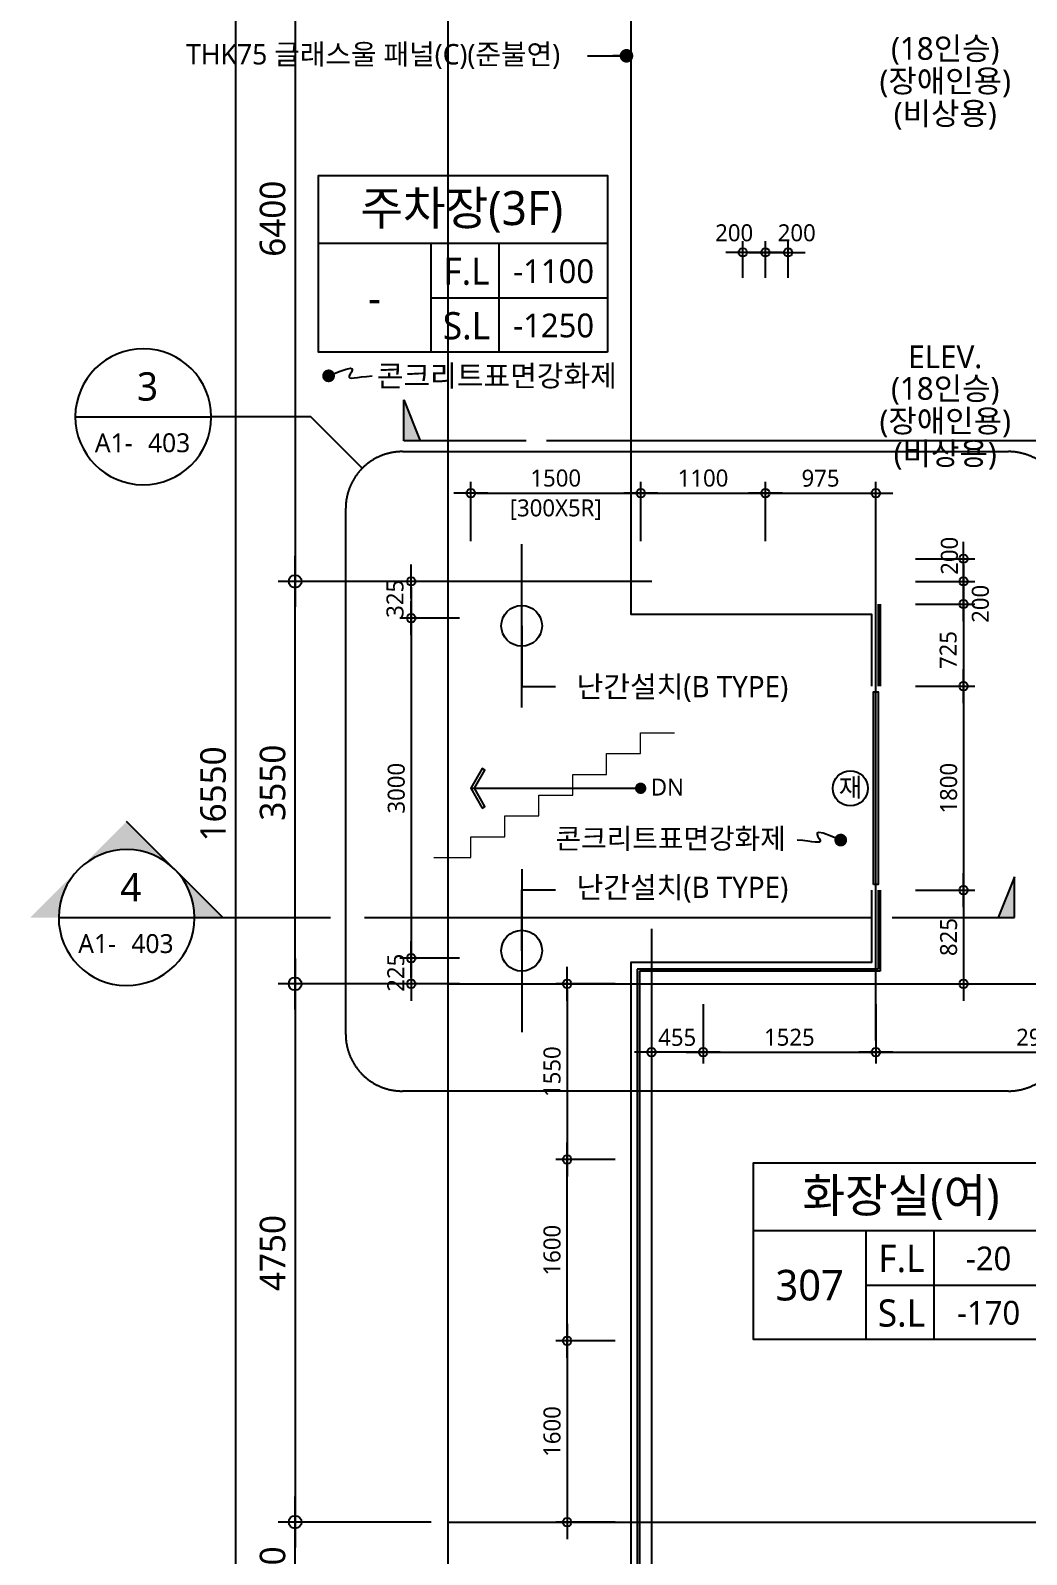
# Model space of a CAD drawing. Header units: millimetres. Extents: x -65167 to 413267, y -17142 to 66587.
# Drawn here: x 89227 to 98018, y 20752 to 34199 of the extents above; entities that cross this region are included whole.
import ezdxf
from ezdxf.enums import TextEntityAlignment as Align

# ---------------------------------------------------------------- set-up
doc = ezdxf.new("R2010")
doc.units = ezdxf.units.MM
doc.header["$LTSCALE"] = 75
doc.header["$MEASUREMENT"] = 0
doc.header["$PDSIZE"] = -10
doc.linetypes.add('CENTER', pattern=[2, 1.25, -0.25, 0.25, -0.25])
doc.linetypes.add('CENTER2', pattern=[1.125, 0.75, -0.125, 0.125, -0.125])
doc.layers.get('0').update_dxf_attribs({"linetype": 'CONTINUOUS'})
doc.layers.get('Defpoints').update_dxf_attribs({"color": 171, "linetype": 'CONTINUOUS'})
doc.layers.add('1-골조', color=2, linetype='CONTINUOUS', lineweight=0)
for name, color, linetype in [('CEN(ST)', 1, 'CENTER'), ('CG-BEAM', 3, 'CONTINUOUS'), ('ELE6', 8, 'CONTINUOUS'), ('INS', 251, 'BATTING'), ('LED', 7, 'CONTINUOUS'), ('NDIM', 7, 'CONTINUOUS'), ('SYM', 7, 'CONTINUOUS'), ('SYM(STAIR)', 251, 'CONTINUOUS'), ('TEXT', 3, 'CONTINUOUS'), ('TEXT(MIN)', 7, 'CONTINUOUS'), ('TEXT(NOTE小)', 1, 'CONTINUOUS'), ('TEXT(노트)', 7, 'CONTINUOUS'), ('TEXT(실명)', 3, 'CONTINUOUS'), ('TEXT-기입', 6, 'CONTINUOUS'), ('TITLE', 7, 'CONTINUOUS')]:
    doc.layers.add(name, color=color, linetype=linetype)
doc.styles.add('CGS', font='cgse', dxfattribs={"bigfont": 'cgs'})
doc.styles.add('나눔바른고딕', font='NanumBarunGothic.ttf')
doc.linetypes.add('BATTING', pattern='A,0.0001,-0.1,[134,ltypeshp.shx,S=0.1,R=0,X=-0.1,Y=0],-0.2,[134,ltypeshp.shx,S=0.1,R=180,X=0.1,Y=0],-0.1', length=0.4001)
doc.dimstyles.new('NDIM 1200', dxfattribs={"dimscale": 75, "dimtxt": 3, "dimasz": 1, "dimexe": 2, "dimexo": 2, "dimgap": 1, "dimtad": 1, "dimdec": 0, "dimdsep": 46, "dimtxsty": 'CGS', "dimblk": 'DOT0', "dimcen": 1, "dimdle": 8, "dimclrd": 256, "dimclre": 256, "dimclrt": 256, "dimadec": 0, "dimazin": 0, "dimtfac": 1, "dimtdec": 0, "dimtix": 1, "dimtmove": 2, "dimatfit": 3, "dimldrblk": 'DOT0', "dimfxl": 1, "dimtolj": 1, "dimtzin": 0, "dimlwd": -1, "dimlwe": -1, "dimarcsym": 0})

# ---------------------------------------------------------------- blocks, each defined once
blk = doc.blocks.new('DOT0')
blk.add_line((-3, 0), (3, 0))
at = {"color": 6}
blk.add_circle((0, 0), 0.75, dxfattribs=at)
blk = doc.blocks.new('*D298')
at = {"layer": 'Defpoints', "color": 0, "ltscale": 0.4, "transparency": 16777216}
for p in [(92913, 35738), (91038, 19188), (92913, 19188)]:
    blk.add_point(p, dxfattribs=at)
at = {"layer": 'NDIM', "ltscale": 0.4, "transparency": 16777216}
for p, q in [((92763, 35738), (90888, 35738)), ((91038, 35663), (91038, 19263)), ((92763, 19188), (90888, 19188))]:
    blk.add_line(p, q, dxfattribs=at)
at = {"layer": 'NDIM', "ltscale": 0.4, "transparency": 16777216, "xscale": 75, "yscale": 75, "zscale": 75}
for p, rotation in [((91038, 35738), 90), ((91038, 19188), 270)]:
    blk.add_blockref('DOT0', p, dxfattribs=dict(at, rotation=rotation))
at = {"layer": 'NDIM', "ltscale": 0.4, "transparency": 16777216, "insert": (90840, 27463), "char_height": 225, "attachment_point": 5, "rotation": 90, "style": '나눔바른고딕'}
blk.add_mtext('\\A1;16550', dxfattribs=at)
blk = doc.blocks.new('*D299')
at = {"layer": 'Defpoints', "color": 0, "ltscale": 0.4, "transparency": 16777216}
for p in [(92913, 35738), (91563, 29338), (92913, 29338)]:
    blk.add_point(p, dxfattribs=at)
at = {"layer": 'NDIM', "ltscale": 0.4, "transparency": 16777216}
for p, q in [((92763, 35738), (91413, 35738)), ((91563, 35663), (91563, 29413)), ((92763, 29338), (91413, 29338))]:
    blk.add_line(p, q, dxfattribs=at)
at = {"layer": 'NDIM', "ltscale": 0.4, "transparency": 16777216, "xscale": 75, "yscale": 75, "zscale": 75}
for p, rotation in [((91563, 35738), 90), ((91563, 29338), 270)]:
    blk.add_blockref('DOT0', p, dxfattribs=dict(at, rotation=rotation))
at = {"layer": 'NDIM', "ltscale": 0.4, "transparency": 16777216, "insert": (91365, 32538), "char_height": 225, "attachment_point": 5, "rotation": 90, "style": '나눔바른고딕'}
blk.add_mtext('\\A1;6400', dxfattribs=at)
blk = doc.blocks.new('*D300')
at = {"layer": 'Defpoints', "color": 0, "ltscale": 0.4, "transparency": 16777216}
for p in [(91563, 29338), (92913, 29338), (92913, 25787)]:
    blk.add_point(p, dxfattribs=at)
at = {"layer": 'NDIM', "ltscale": 0.4, "transparency": 16777216}
for p, q in [((92763, 29338), (91413, 29338)), ((91563, 25862), (91563, 29263)), ((92763, 25787), (91413, 25787))]:
    blk.add_line(p, q, dxfattribs=at)
at = {"layer": 'NDIM', "ltscale": 0.4, "transparency": 16777216, "xscale": 75, "yscale": 75, "zscale": 75}
for p, rotation in [((91563, 29338), 90), ((91563, 25787), 270)]:
    blk.add_blockref('DOT0', p, dxfattribs=dict(at, rotation=rotation))
at = {"layer": 'NDIM', "ltscale": 0.4, "transparency": 16777216, "insert": (91365, 27562), "char_height": 225, "attachment_point": 5, "rotation": 90, "style": '나눔바른고딕'}
blk.add_mtext('\\A1;3550', dxfattribs=at)
blk = doc.blocks.new('*D302')
at = {"layer": 'Defpoints', "color": 0, "ltscale": 0.4, "transparency": 16777216}
for p in [(92913, 25787), (91563, 21038), (92913, 21038)]:
    blk.add_point(p, dxfattribs=at)
at = {"layer": 'NDIM', "ltscale": 0.4, "transparency": 16777216}
for p, q in [((92763, 25787), (91413, 25787)), ((91563, 25712), (91563, 21113)), ((92763, 21038), (91413, 21038))]:
    blk.add_line(p, q, dxfattribs=at)
at = {"layer": 'NDIM', "ltscale": 0.4, "transparency": 16777216, "xscale": 75, "yscale": 75, "zscale": 75}
for p, rotation in [((91563, 25787), 90), ((91563, 21038), 270)]:
    blk.add_blockref('DOT0', p, dxfattribs=dict(at, rotation=rotation))
at = {"layer": 'NDIM', "ltscale": 0.4, "transparency": 16777216, "insert": (91365, 23412), "char_height": 225, "attachment_point": 5, "rotation": 90, "style": '나눔바른고딕'}
blk.add_mtext('\\A1;4750', dxfattribs=at)
blk = doc.blocks.new('A$C51E23882')
at = {"layer": 'TITLE'}
blk.add_lwpolyline([(8500, 0), (0, 0), (0, 5200), (8500, 5200)], close=True, dxfattribs=at)
for points in [[(8500, 3200), (0, 3200)], [(3300, 3200), (3300, 0)], [(5300, 3200), (5300, 0)], [(3300, 1600), (8500, 1600)]]:
    blk.add_lwpolyline(points, dxfattribs=at)
at = {"layer": 'TITLE', "style": '나눔바른고딕'}
for s, p in [('F.L', (4352, 2378)), ('S.L', (4352, 778))]:
    blk.add_text(s, height=800, dxfattribs=at).set_placement(p, align=Align.MIDDLE)
blk = doc.blocks.new('*D387')
at = {"layer": 'Defpoints', "color": 0, "ltscale": 0.4, "transparency": 16777216}
for p in [(96938, 28413), (96938, 26613), (97463, 26613)]:
    blk.add_point(p, dxfattribs=at)
at = {"layer": 'NDIM', "ltscale": 0.4, "transparency": 16777216}
for p, q in [((97038, 28413), (97563, 28413)), ((97463, 28363), (97463, 26663)), ((97038, 26613), (97563, 26613))]:
    blk.add_line(p, q, dxfattribs=at)
at = {"layer": 'NDIM', "ltscale": 0.4, "transparency": 16777216, "xscale": 50, "yscale": 50, "zscale": 50}
for p, rotation in [((97463, 28413), 90), ((97463, 26613), 270)]:
    blk.add_blockref('DOT0', p, dxfattribs=dict(at, rotation=rotation))
at = {"layer": 'NDIM', "ltscale": 0.4, "transparency": 16777216, "insert": (97331, 27513), "char_height": 150, "attachment_point": 5, "rotation": 90, "style": '나눔바른고딕'}
blk.add_mtext('\\A1;1800', dxfattribs=at)
blk = doc.blocks.new('*D388')
at = {"layer": 'Defpoints', "color": 0, "ltscale": 0.4, "transparency": 16777216}
for p in [(96938, 26613), (96938, 25787), (97463, 25787)]:
    blk.add_point(p, dxfattribs=at)
at = {"layer": 'NDIM', "ltscale": 0.4, "transparency": 16777216}
for p, q in [((97038, 26613), (97563, 26613)), ((97463, 26563), (97463, 25837)), ((97038, 25787), (97563, 25787))]:
    blk.add_line(p, q, dxfattribs=at)
at = {"layer": 'NDIM', "ltscale": 0.4, "transparency": 16777216, "xscale": 50, "yscale": 50, "zscale": 50}
for p, rotation in [((97463, 26613), 90), ((97463, 25787), 270)]:
    blk.add_blockref('DOT0', p, dxfattribs=dict(at, rotation=rotation))
at = {"layer": 'NDIM', "ltscale": 0.4, "transparency": 16777216, "insert": (97331, 26200), "char_height": 150, "attachment_point": 5, "rotation": 90, "style": '나눔바른고딕'}
blk.add_mtext('\\A1;825', dxfattribs=at)
blk = doc.blocks.new('*D717')
at = {"layer": 'Defpoints', "color": 0, "ltscale": 0.4, "transparency": 16777216}
for p in [(95513, 32241), (95513, 31916), (95713, 31916)]:
    blk.add_point(p, dxfattribs=at)
at = {"layer": 'NDIM', "ltscale": 0.4, "transparency": 16777216}
for p, q in [((95513, 32016), (95513, 32341)), ((95713, 32016), (95713, 32341)), ((95663, 32241), (95563, 32241))]:
    blk.add_line(p, q, dxfattribs=at)
at = {"layer": 'NDIM', "ltscale": 0.4, "transparency": 16777216, "xscale": 50, "yscale": 50, "zscale": 50, "rotation": 180}
blk.add_blockref('DOT0', (95513, 32241), dxfattribs=at)
at = {"layer": 'NDIM', "ltscale": 0.4, "transparency": 16777216, "xscale": 50, "yscale": 50, "zscale": 50}
blk.add_blockref('DOT0', (95713, 32241), dxfattribs=at)
at = {"layer": 'NDIM', "ltscale": 0.4, "transparency": 16777216, "insert": (95438, 32413), "char_height": 150, "attachment_point": 5, "style": '나눔바른고딕'}
blk.add_mtext('\\A1;200', dxfattribs=at)
blk = doc.blocks.new('*D718')
at = {"layer": 'Defpoints', "color": 0, "ltscale": 0.4, "transparency": 16777216}
for p in [(95913, 32241), (95713, 31916), (95913, 31916)]:
    blk.add_point(p, dxfattribs=at)
at = {"layer": 'NDIM', "ltscale": 0.4, "transparency": 16777216}
for p, q in [((95713, 32016), (95713, 32341)), ((95913, 32016), (95913, 32341)), ((95763, 32241), (95863, 32241))]:
    blk.add_line(p, q, dxfattribs=at)
at = {"layer": 'NDIM', "ltscale": 0.4, "transparency": 16777216, "xscale": 50, "yscale": 50, "zscale": 50, "rotation": 180}
blk.add_blockref('DOT0', (95713, 32241), dxfattribs=at)
at = {"layer": 'NDIM', "ltscale": 0.4, "transparency": 16777216, "xscale": 50, "yscale": 50, "zscale": 50}
blk.add_blockref('DOT0', (95913, 32241), dxfattribs=at)
at = {"layer": 'NDIM', "ltscale": 0.4, "transparency": 16777216, "insert": (95990, 32413), "char_height": 150, "attachment_point": 5, "style": '나눔바른고딕'}
blk.add_mtext('\\A1;200', dxfattribs=at)
blk = doc.blocks.new('*D702')
at = {"layer": 'Defpoints', "color": 0, "ltscale": 0.4, "transparency": 16777216}
for p in [(96938, 29338), (96938, 29138), (97463, 29138)]:
    blk.add_point(p, dxfattribs=at)
at = {"layer": 'NDIM', "ltscale": 0.4, "transparency": 16777216}
for p, q in [((97038, 29338), (97563, 29338)), ((97463, 29288), (97463, 29188)), ((97038, 29138), (97563, 29138))]:
    blk.add_line(p, q, dxfattribs=at)
at = {"layer": 'NDIM', "ltscale": 0.4, "transparency": 16777216, "xscale": 50, "yscale": 50, "zscale": 50}
for p, rotation in [((97463, 29338), 90), ((97463, 29138), 270)]:
    blk.add_blockref('DOT0', p, dxfattribs=dict(at, rotation=rotation))
at = {"layer": 'NDIM', "ltscale": 0.4, "transparency": 16777216, "insert": (97611, 29140), "char_height": 150, "attachment_point": 5, "rotation": 90, "style": '나눔바른고딕'}
blk.add_mtext('\\A1;200', dxfattribs=at)
blk = doc.blocks.new('*D703')
at = {"layer": 'Defpoints', "color": 0, "ltscale": 0.4, "transparency": 16777216}
for p in [(96938, 29538), (96938, 29338), (97463, 29338)]:
    blk.add_point(p, dxfattribs=at)
at = {"layer": 'NDIM', "ltscale": 0.4, "transparency": 16777216}
for p, q in [((97038, 29538), (97563, 29538)), ((97463, 29488), (97463, 29388)), ((97038, 29338), (97563, 29338))]:
    blk.add_line(p, q, dxfattribs=at)
at = {"layer": 'NDIM', "ltscale": 0.4, "transparency": 16777216, "xscale": 50, "yscale": 50, "zscale": 50}
for p, rotation in [((97463, 29538), 90), ((97463, 29338), 270)]:
    blk.add_blockref('DOT0', p, dxfattribs=dict(at, rotation=rotation))
at = {"layer": 'NDIM', "ltscale": 0.4, "transparency": 16777216, "insert": (97338, 29564), "char_height": 150, "attachment_point": 5, "rotation": 90, "style": '나눔바른고딕'}
blk.add_mtext('\\A1;200', dxfattribs=at)
blk = doc.blocks.new('*D704')
at = {"layer": 'Defpoints', "color": 0, "ltscale": 0.4, "transparency": 16777216}
for p in [(96938, 29138), (96938, 28413), (97463, 28413)]:
    blk.add_point(p, dxfattribs=at)
at = {"layer": 'NDIM', "ltscale": 0.4, "transparency": 16777216}
for p, q in [((97038, 29138), (97563, 29138)), ((97463, 29088), (97463, 28463)), ((97038, 28413), (97563, 28413))]:
    blk.add_line(p, q, dxfattribs=at)
at = {"layer": 'NDIM', "ltscale": 0.4, "transparency": 16777216, "xscale": 50, "yscale": 50, "zscale": 50}
for p, rotation in [((97463, 29138), 90), ((97463, 28413), 270)]:
    blk.add_blockref('DOT0', p, dxfattribs=dict(at, rotation=rotation))
at = {"layer": 'NDIM', "ltscale": 0.4, "transparency": 16777216, "insert": (97327, 28732), "char_height": 150, "attachment_point": 5, "rotation": 90, "style": '나눔바른고딕'}
blk.add_mtext('\\A1;725', dxfattribs=at)
blk = doc.blocks.new('*D697')
at = {"layer": 'Defpoints', "color": 0, "ltscale": 0.4, "transparency": 16777216}
for p in [(94613, 30117), (93113, 29592), (94613, 29592)]:
    blk.add_point(p, dxfattribs=at)
at = {"layer": 'NDIM', "ltscale": 0.4, "transparency": 16777216}
for p, q in [((93113, 29692), (93113, 30217)), ((94613, 29692), (94613, 30217)), ((93163, 30117), (94563, 30117))]:
    blk.add_line(p, q, dxfattribs=at)
at = {"layer": 'NDIM', "ltscale": 0.4, "transparency": 16777216, "xscale": 50, "yscale": 50, "zscale": 50, "rotation": 180}
blk.add_blockref('DOT0', (93113, 30117), dxfattribs=at)
at = {"layer": 'NDIM', "ltscale": 0.4, "transparency": 16777216, "xscale": 50, "yscale": 50, "zscale": 50}
blk.add_blockref('DOT0', (94613, 30117), dxfattribs=at)
at = {"layer": 'NDIM', "ltscale": 0.4, "transparency": 16777216, "char_height": 150, "attachment_point": 5, "style": '나눔바른고딕'}
for s, insert in [('\\A1;1500', (93863, 30249)), ('\\A1;[300X5R]', (93863, 29970))]:
    blk.add_mtext(s, dxfattribs=dict(at, insert=insert))
blk = doc.blocks.new('*D698')
at = {"layer": 'Defpoints', "color": 0, "ltscale": 0.4, "transparency": 16777216}
for p in [(95713, 30117), (94613, 29592), (95713, 29592)]:
    blk.add_point(p, dxfattribs=at)
at = {"layer": 'NDIM', "ltscale": 0.4, "transparency": 16777216}
for p, q in [((94613, 29692), (94613, 30217)), ((95713, 29692), (95713, 30217)), ((94663, 30117), (95663, 30117))]:
    blk.add_line(p, q, dxfattribs=at)
at = {"layer": 'NDIM', "ltscale": 0.4, "transparency": 16777216, "xscale": 50, "yscale": 50, "zscale": 50, "rotation": 180}
blk.add_blockref('DOT0', (94613, 30117), dxfattribs=at)
at = {"layer": 'NDIM', "ltscale": 0.4, "transparency": 16777216, "xscale": 50, "yscale": 50, "zscale": 50}
blk.add_blockref('DOT0', (95713, 30117), dxfattribs=at)
at = {"layer": 'NDIM', "ltscale": 0.4, "transparency": 16777216, "insert": (95163, 30249), "char_height": 150, "attachment_point": 5, "style": '나눔바른고딕'}
blk.add_mtext('\\A1;1100', dxfattribs=at)
blk = doc.blocks.new('*D699')
at = {"layer": 'Defpoints', "color": 0, "ltscale": 0.4, "transparency": 16777216}
for p in [(96688, 30117), (95713, 29592), (96688, 29592)]:
    blk.add_point(p, dxfattribs=at)
at = {"layer": 'NDIM', "ltscale": 0.4, "transparency": 16777216}
for p, q in [((95713, 29692), (95713, 30217)), ((96688, 29692), (96688, 30217)), ((95763, 30117), (96638, 30117))]:
    blk.add_line(p, q, dxfattribs=at)
at = {"layer": 'NDIM', "ltscale": 0.4, "transparency": 16777216, "xscale": 50, "yscale": 50, "zscale": 50, "rotation": 180}
blk.add_blockref('DOT0', (95713, 30117), dxfattribs=at)
at = {"layer": 'NDIM', "ltscale": 0.4, "transparency": 16777216, "xscale": 50, "yscale": 50, "zscale": 50}
blk.add_blockref('DOT0', (96688, 30117), dxfattribs=at)
at = {"layer": 'NDIM', "ltscale": 0.4, "transparency": 16777216, "insert": (96200, 30248), "char_height": 150, "attachment_point": 5, "style": '나눔바른고딕'}
blk.add_mtext('\\A1;975', dxfattribs=at)
blk = doc.blocks.new('*D747')
at = {"layer": 'Defpoints', "color": 0, "ltscale": 0.4, "transparency": 16777216}
for p in [(96688, 25709), (99613, 25709), (99613, 25184)]:
    blk.add_point(p, dxfattribs=at)
at = {"layer": 'NDIM', "ltscale": 0.4, "transparency": 16777216}
for p, q in [((96688, 25609), (96688, 25084)), ((99613, 25609), (99613, 25084)), ((96738, 25184), (99563, 25184))]:
    blk.add_line(p, q, dxfattribs=at)
at = {"layer": 'NDIM', "ltscale": 0.4, "transparency": 16777216, "xscale": 50, "yscale": 50, "zscale": 50, "rotation": 180}
blk.add_blockref('DOT0', (96688, 25184), dxfattribs=at)
at = {"layer": 'NDIM', "ltscale": 0.4, "transparency": 16777216, "xscale": 50, "yscale": 50, "zscale": 50}
blk.add_blockref('DOT0', (99613, 25184), dxfattribs=at)
at = {"layer": 'NDIM', "ltscale": 0.4, "transparency": 16777216, "insert": (98150, 25315), "char_height": 150, "attachment_point": 5, "style": '나눔바른고딕'}
blk.add_mtext('\\A1;2925', dxfattribs=at)
blk = doc.blocks.new('*D751')
at = {"layer": 'Defpoints', "color": 0, "ltscale": 0.4, "transparency": 16777216}
for p in [(95163, 25709), (96688, 25709), (96688, 25184)]:
    blk.add_point(p, dxfattribs=at)
at = {"layer": 'NDIM', "ltscale": 0.4, "transparency": 16777216}
for p, q in [((95163, 25609), (95163, 25084)), ((96688, 25609), (96688, 25084)), ((95213, 25184), (96638, 25184))]:
    blk.add_line(p, q, dxfattribs=at)
at = {"layer": 'NDIM', "ltscale": 0.4, "transparency": 16777216, "xscale": 50, "yscale": 50, "zscale": 50, "rotation": 180}
blk.add_blockref('DOT0', (95163, 25184), dxfattribs=at)
at = {"layer": 'NDIM', "ltscale": 0.4, "transparency": 16777216, "xscale": 50, "yscale": 50, "zscale": 50}
blk.add_blockref('DOT0', (96688, 25184), dxfattribs=at)
at = {"layer": 'NDIM', "ltscale": 0.4, "transparency": 16777216, "insert": (95925, 25315), "char_height": 150, "attachment_point": 5, "style": '나눔바른고딕'}
blk.add_mtext('\\A1;1525', dxfattribs=at)
blk = doc.blocks.new('_Dot')
at = {"color": 0, "linetype": 'ByBlock', "lineweight": -2}
blk.add_line((-0.5, 0), (-1, 0), dxfattribs=at)
at = {"color": 0, "linetype": 'ByBlock', "const_width": 0.5}
blk.add_lwpolyline([(-0.25, 0, 1), (0.25, 0, 1)], format="xyb", close=True, dxfattribs=at)
blk = doc.blocks.new('*D876')
at = {"layer": 'Defpoints', "color": 0, "ltscale": 0.4, "transparency": 16777216}
for p in [(94488, 22637), (93963, 21037), (94488, 21037)]:
    blk.add_point(p, dxfattribs=at)
at = {"layer": 'NDIM', "ltscale": 0.4, "transparency": 16777216}
for p, q in [((94388, 22637), (93863, 22637)), ((93963, 22587), (93963, 21087)), ((94388, 21037), (93863, 21037))]:
    blk.add_line(p, q, dxfattribs=at)
at = {"layer": 'NDIM', "ltscale": 0.4, "transparency": 16777216, "xscale": 50, "yscale": 50, "zscale": 50}
for p, rotation in [((93963, 22637), 90), ((93963, 21037), 270)]:
    blk.add_blockref('DOT0', p, dxfattribs=dict(at, rotation=rotation))
at = {"layer": 'NDIM', "ltscale": 0.4, "transparency": 16777216, "insert": (93831, 21837), "char_height": 150, "attachment_point": 5, "rotation": 90, "style": '나눔바른고딕'}
blk.add_mtext('\\A1;1600', dxfattribs=at)
blk = doc.blocks.new('*D877')
at = {"layer": 'Defpoints', "color": 0, "ltscale": 0.4, "transparency": 16777216}
for p in [(93963, 24237), (94488, 24237), (94488, 22637)]:
    blk.add_point(p, dxfattribs=at)
at = {"layer": 'NDIM', "ltscale": 0.4, "transparency": 16777216}
for p, q in [((94388, 24237), (93863, 24237)), ((93963, 22687), (93963, 24187)), ((94388, 22637), (93863, 22637))]:
    blk.add_line(p, q, dxfattribs=at)
at = {"layer": 'NDIM', "ltscale": 0.4, "transparency": 16777216, "xscale": 50, "yscale": 50, "zscale": 50}
for p, rotation in [((93963, 24237), 90), ((93963, 22637), 270)]:
    blk.add_blockref('DOT0', p, dxfattribs=dict(at, rotation=rotation))
at = {"layer": 'NDIM', "ltscale": 0.4, "transparency": 16777216, "insert": (93831, 23437), "char_height": 150, "attachment_point": 5, "rotation": 90, "style": '나눔바른고딕'}
blk.add_mtext('\\A1;1600', dxfattribs=at)
blk = doc.blocks.new('*D878')
at = {"layer": 'Defpoints', "color": 0, "ltscale": 0.4, "transparency": 16777216}
for p in [(94488, 25787), (93963, 24237), (94488, 24237)]:
    blk.add_point(p, dxfattribs=at)
at = {"layer": 'NDIM', "ltscale": 0.4, "transparency": 16777216}
for p, q in [((94388, 25787), (93863, 25787)), ((93963, 25737), (93963, 24287)), ((94388, 24237), (93863, 24237))]:
    blk.add_line(p, q, dxfattribs=at)
at = {"layer": 'NDIM', "ltscale": 0.4, "transparency": 16777216, "xscale": 50, "yscale": 50, "zscale": 50}
for p, rotation in [((93963, 25787), 90), ((93963, 24237), 270)]:
    blk.add_blockref('DOT0', p, dxfattribs=dict(at, rotation=rotation))
at = {"layer": 'NDIM', "ltscale": 0.4, "transparency": 16777216, "insert": (93831, 25012), "char_height": 150, "attachment_point": 5, "rotation": 90, "style": '나눔바른고딕'}
blk.add_mtext('\\A1;1550', dxfattribs=at)
blk = doc.blocks.new('A$C1AFB1B41')
at = {"layer": 'SYM'}
blk.add_hatch(color=256, dxfattribs=at).paths.add_polyline_path([(2000, 500), (1800, 0), (2000, 0)])
for p, q in [((2000, 500), (1800, 0)), ((2000, 0), (2000, 500)), ((0, 0), (250, 0)), ((500, 0), (2000, 0))]:
    blk.add_line(p, q, dxfattribs=at)
blk = doc.blocks.new('ffg')
at = {"layer": 'SYM'}
h = blk.add_hatch(color=256, dxfattribs=at)
h.paths.add_polyline_path([(28501, 27220), (28076, 26796, -0.414214), (28925, 26796)])
h.paths.add_polyline_path([(28076, 26796), (27652, 26372), (27901, 26372, -0.198912)])
h.paths.add_polyline_path([(28925, 26796, -0.198912), (29101, 26372), (29349, 26372)])
at = {"layer": 'Defpoints'}
blk.add_line((30901, 26372), (34896, 26372), dxfattribs=at)
at = {"layer": 'SYM'}
for p, q in [((29349, 26372), (28501, 27220)), ((27901, 26372), (29101, 26372)), ((29101, 26372), (30301, 26372)), ((30601, 26372), (30901, 26372))]:
    blk.add_line(p, q, dxfattribs=at)
blk.add_arc((28501, 26372), 600, 0, 359.5643, dxfattribs=at)
at = {"layer": 'SYM', "xscale": 0.7200000000000014, "yscale": 0.7200000000000014, "zscale": 0.7200000000000014}
blk.add_blockref('A$C1AFB1B41', (34896, 26372), dxfattribs=at)
blk = doc.blocks.new('*D1340')
at = {"layer": 'Defpoints', "color": 0, "ltscale": 0.4, "transparency": 16777216}
for p in [(94708, 25709), (95163, 25709), (94708, 25184)]:
    blk.add_point(p, dxfattribs=at)
at = {"layer": 'NDIM', "ltscale": 0.4, "transparency": 16777216}
for p, q in [((94708, 25609), (94708, 25084)), ((95163, 25609), (95163, 25084)), ((95113, 25184), (94758, 25184))]:
    blk.add_line(p, q, dxfattribs=at)
at = {"layer": 'NDIM', "ltscale": 0.4, "transparency": 16777216, "xscale": 50, "yscale": 50, "zscale": 50}
for p, rotation in [((94708, 25184), 179.9999999999984), ((95163, 25184), 359.9999999999984)]:
    blk.add_blockref('DOT0', p, dxfattribs=dict(at, rotation=rotation))
at = {"layer": 'NDIM', "ltscale": 0.4, "transparency": 16777216, "insert": (94935, 25314), "char_height": 150, "attachment_point": 5, "style": '나눔바른고딕'}
blk.add_mtext('\\A1;455', dxfattribs=at)
blk = doc.blocks.new('*D1347')
at = {"layer": 'Defpoints', "color": 0, "ltscale": 0.4, "transparency": 16777216}
for p in [(91563, 21038), (92913, 21038), (92913, 19938)]:
    blk.add_point(p, dxfattribs=at)
at = {"layer": 'NDIM', "ltscale": 0.4, "transparency": 16777216}
for p, q in [((92763, 21038), (91413, 21038)), ((91563, 20013), (91563, 20963)), ((92763, 19938), (91413, 19938))]:
    blk.add_line(p, q, dxfattribs=at)
at = {"layer": 'NDIM', "ltscale": 0.4, "transparency": 16777216, "xscale": 75, "yscale": 75, "zscale": 75}
for p, rotation in [((91563, 21038), 90), ((91563, 19938), 270)]:
    blk.add_blockref('DOT0', p, dxfattribs=dict(at, rotation=rotation))
at = {"layer": 'NDIM', "ltscale": 0.4, "transparency": 16777216, "insert": (91365, 20488), "char_height": 225, "attachment_point": 5, "rotation": 90, "style": '나눔바른고딕'}
blk.add_mtext('\\A1;1100', dxfattribs=at)
blk = doc.blocks.new('*D1533')
at = {"layer": 'Defpoints', "color": 0, "ltscale": 0.4, "transparency": 16777216}
for p in [(93113, 29013), (92588, 26013), (93113, 26013)]:
    blk.add_point(p, dxfattribs=at)
at = {"layer": 'NDIM', "ltscale": 0.4, "transparency": 16777216}
for p, q in [((93013, 29013), (92488, 29013)), ((92588, 28963), (92588, 26063)), ((93013, 26013), (92488, 26013))]:
    blk.add_line(p, q, dxfattribs=at)
at = {"layer": 'NDIM', "ltscale": 0.4, "transparency": 16777216, "xscale": 50, "yscale": 50, "zscale": 50}
for p, rotation in [((92588, 29013), 90), ((92588, 26013), 270)]:
    blk.add_blockref('DOT0', p, dxfattribs=dict(at, rotation=rotation))
at = {"layer": 'NDIM', "ltscale": 0.4, "transparency": 16777216, "insert": (92456, 27513), "char_height": 150, "attachment_point": 5, "rotation": 90, "style": '나눔바른고딕'}
blk.add_mtext('\\A1;3000', dxfattribs=at)
blk = doc.blocks.new('*D1534')
at = {"layer": 'Defpoints', "color": 0, "ltscale": 0.4, "transparency": 16777216}
for p in [(92588, 26013), (93113, 26013), (93113, 25787)]:
    blk.add_point(p, dxfattribs=at)
at = {"layer": 'NDIM', "ltscale": 0.4, "transparency": 16777216}
for p, q in [((93013, 26013), (92488, 26013)), ((92588, 25837), (92588, 25963)), ((93013, 25787), (92488, 25787))]:
    blk.add_line(p, q, dxfattribs=at)
at = {"layer": 'NDIM', "ltscale": 0.4, "transparency": 16777216, "xscale": 50, "yscale": 50, "zscale": 50}
for p, rotation in [((92588, 26013), 90), ((92588, 25787), 270)]:
    blk.add_blockref('DOT0', p, dxfattribs=dict(at, rotation=rotation))
at = {"layer": 'NDIM', "ltscale": 0.4, "transparency": 16777216, "insert": (92452, 25885), "char_height": 150, "attachment_point": 5, "rotation": 90, "style": '나눔바른고딕'}
blk.add_mtext('\\A1;225', dxfattribs=at)
blk = doc.blocks.new('*D1535')
at = {"layer": 'Defpoints', "color": 0, "ltscale": 0.4, "transparency": 16777216}
for p in [(93113, 29338), (92588, 29013), (93113, 29013)]:
    blk.add_point(p, dxfattribs=at)
at = {"layer": 'NDIM', "ltscale": 0.4, "transparency": 16777216}
for p, q in [((93013, 29338), (92488, 29338)), ((92588, 29288), (92588, 29063)), ((93013, 29013), (92488, 29013))]:
    blk.add_line(p, q, dxfattribs=at)
at = {"layer": 'NDIM', "ltscale": 0.4, "transparency": 16777216, "xscale": 50, "yscale": 50, "zscale": 50}
for p, rotation in [((92588, 29338), 90), ((92588, 29013), 270)]:
    blk.add_blockref('DOT0', p, dxfattribs=dict(at, rotation=rotation))
at = {"layer": 'NDIM', "ltscale": 0.4, "transparency": 16777216, "insert": (92445, 29184), "char_height": 150, "attachment_point": 5, "rotation": 90, "style": '나눔바른고딕'}
blk.add_mtext('\\A1;325', dxfattribs=at)
blk = doc.blocks.new('재료분리대표기')
at = {"layer": 'TEXT(NOTE小)'}
blk.add_circle((0, 0), 155, dxfattribs=at)
at = {"layer": 'TEXT(NOTE小)', "style": '나눔바른고딕'}
blk.add_text('재', height=165, dxfattribs=at).set_placement((1, 7), align=Align.MIDDLE_CENTER)

msp = doc.modelspace()

# ---------------------------------------------------------------- linework, layer by layer
at = {"ltscale": 10000}
msp.add_line((94143, 33975.4), (94487.5, 33975.4), dxfattribs=at)
msp.add_lwpolyline([(92155.8, 30336.6), (91701.9, 30790.4), (90822.5, 30790.4)], dxfattribs=at)
at = {"layer": '1-골조', "ltscale": 10000}
msp.add_lwpolyline([(92786.7, 26901.9), (93112.5, 26901.9), (93112.5, 27085.2), (93412.5, 27085.2), (93412.5, 27268.6), (93712.5, 27268.6), (93712.5, 27451.9), (94012.5, 27451.9), (94012.5, 27635.2), (94312.5, 27635.2), (94312.5, 27818.6), (94612.5, 27818.6), (94612.5, 28001.9), (94912.5, 28001.9)], dxfattribs=at)
at = {"layer": 'CEN(ST)', "ltscale": 10000}
for p, q in [((96687.5, 25287.5), (96687.5, 29837.5)), ((94712.5, 29337.5), (92912.5, 29337.5)), ((94707.5, 26272), (94707.5, 7105.6)), ((92912.5, 25787.5), (107412.5, 25787.5)), ((92912.5, 21037.5), (99863.1, 21037.5))]:
    msp.add_line(p, q, dxfattribs=at)
at = {"layer": 'CG-BEAM', "linetype": 'CENTER2', "ltscale": 10000}
msp.add_lwpolyline([(92009.3, 29983, -0.4142136), (92509.3, 30483), (97858.1, 30483, -0.4142136), (98358.1, 29983), (98358.1, 25340.9, -0.4142136), (97858.1, 24840.9), (92509.3, 24840.9, -0.4142136), (92009.3, 25340.9)], format="xyb", close=True, dxfattribs=at)
at = {"layer": 'Defpoints'}
msp.add_line((109187.4, 30579.1), (93962.5, 30579.1), dxfattribs=at)
at = {"layer": 'Defpoints', "ltscale": 10000}
msp.add_lwpolyline([(113112.5, 6362.5), (92912.5, 6362.5), (92912.5, 37837.5), (113112.5, 37837.5)], close=True, dxfattribs=at)
at = {"layer": 'ELE6', "ltscale": 10000}
msp.add_lwpolyline([(96667.5, 26662.5), (96667.5, 28362.5), (96707.5, 28362.5), (96707.5, 26662.5)], close=True, dxfattribs=at)
at = {"layer": 'INS', "ltscale": 0.65}
for p, q in [((96707.5, 29137.5), (96707.5, 28412.5)), ((96707.5, 26612.5), (96707.5, 25917.5)), ((96707.5, 25917.5), (94582.5, 25917.5)), ((94582.5, 25917.5), (94582.5, 8887.5))]:
    msp.add_line(p, q, dxfattribs=at)
at = {"layer": 'INS', "linetype": 'Continuous', "ltscale": 1.2}
for p, q in [((96727.5, 29137.5), (96727.5, 28412.5)), ((96727.5, 26612.5), (96727.5, 25897.5)), ((96727.5, 25897.5), (94602.5, 25897.5)), ((94602.5, 25897.5), (94602.5, 8887.5))]:
    msp.add_line(p, q, dxfattribs=at)
at = {"layer": 'INS', "ltscale": 1.2}
for points in [[(95512.5, 36400), (94525, 36400), (94525, 29050), (96650, 29050), (96650, 28412.5)], [(96650, 26612.5), (96650, 25975), (94525, 25975), (94525, 9225), (94212.5, 9225), (94212.5, 8537.5)]]:
    msp.add_lwpolyline(points, dxfattribs=at)
at = {"layer": 'LED', "const_width": 56.2}
for points in [[(91858.4, 31179.8, -1), (91858.4, 31123.6, -1)], [(96378.4, 27083.4, 1), (96378.4, 27027.1, 1)]]:
    msp.add_lwpolyline(points, format="xyb", close=True, dxfattribs=at)
at = {"layer": 'LED'}
for points in [[(91858.4, 31151.7), (91952.1, 31190.8), (92014.2, 31211.9), (92050.4, 31218.4), (92066.4, 31213.6), (92067.7, 31201.1), (92060.2, 31184.1), (92049.4, 31166.1), (92041.1, 31150.4), (92040, 31139.8), (92046.8, 31134.1), (92061.4, 31132.3), (92083.5, 31133.6), (92113.1, 31137.1), (92149.8, 31141.9), (92193.6, 31147.1), (92244.3, 31151.7)], [(96378.4, 27055.2), (96284.7, 27094.3), (96222.6, 27115.4), (96186.4, 27121.9), (96170.4, 27117.1), (96169.1, 27104.6), (96176.6, 27087.6), (96187.4, 27069.6), (96195.7, 27053.9), (96196.8, 27043.3), (96190, 27037.6), (96175.5, 27035.8), (96153.3, 27037.1), (96123.8, 27040.6), (96087, 27045.4), (96043.2, 27050.6), (95992.6, 27055.2)]]:
    msp.add_lwpolyline(points, dxfattribs=at)
at = {"layer": 'SYM'}
msp.add_line((89622.5, 30790.4), (90822.5, 30790.4), dxfattribs=at)
msp.add_arc((90222.5, 30790.4), 600, 0, 359.56429, dxfattribs=at)
at = {"layer": 'SYM(STAIR)'}
msp.add_lwpolyline([(93213.7, 27337.3), (93238.4, 27351.6), (93145.5, 27512.5), (93238.4, 27673.4), (93213.7, 27687.7), (93112.5, 27512.5)], close=True, dxfattribs=at)
msp.add_lwpolyline([(93112.5, 27512.5), (94612.5, 27512.5)], dxfattribs=at)
at = {"layer": 'SYM(STAIR)', "const_width": 50}
msp.add_lwpolyline([(94612.5, 27537.5, -1), (94612.5, 27487.5, -1)], format="xyb", close=True, dxfattribs=at)

# ---------------------------------------------------------------- block references
at = {"xscale": 0.3, "yscale": 0.3, "zscale": 0.3}
for p in [(91769.7, 31359.9), (95608.6, 22648.4)]:
    msp.add_blockref('A$C51E23882', p, dxfattribs=at)
msp.add_blockref('ffg', (61575, 0))
at = {"layer": 'NDIM', "ltscale": 10000, "xscale": 120, "yscale": 120, "zscale": 120}
msp.add_blockref('_Dot', (94487.5, 33975.4), dxfattribs=at)
at = {"layer": 'SYM', "xscale": -0.7200000000000014, "yscale": 0.7200000000000014, "zscale": 0.7200000000000014}
msp.add_blockref('A$C1AFB1B41', (93962.5, 30579.1), dxfattribs=at)
at = {"layer": 'TEXT(NOTE小)'}
msp.add_blockref('재료분리대표기', (96462.9, 27512.5), dxfattribs=at)

# ---------------------------------------------------------------- texts
at = {"layer": 'TEXT', "style": '나눔바른고딕'}
for s, p in [('3', (90167, 30933.1)), ('4', (90020.1, 26514.2))]:
    msp.add_text(s, height=250, dxfattribs=at).set_placement(p)
for s, p in [('A1-', (89795.5, 30477.7)), ('403', (90264.4, 30477.8)), ('A1-', (89648.6, 26058.7)), ('403', (90117.5, 26058.9))]:
    msp.add_text(s, height=166.67, rotation=360, dxfattribs=at).set_placement(p)
at = {"layer": 'TEXT(MIN)', "style": '나눔바른고딕'}
msp.add_text('THK75 글래스울 패널(C)(준불연)', height=180, dxfattribs=at).set_placement((90600.2, 33989.3), align=Align.MIDDLE_LEFT)
msp.add_text('DN', height=150, dxfattribs=at).set_placement((94848.2, 27522.9), align=Align.MIDDLE_CENTER)
at = {"layer": 'TEXT(노트)', "style": '나눔바른고딕'}
for s, p in [('(18인승)', (97300.8, 34030.8)), ('(장애인용)', (97300.8, 33744.2)), ('(비상용)', (97300.8, 33457.5)), ('ELEV.', (97300.8, 31317.5)), ('(18인승)', (97300.8, 31030.8)), ('(장애인용)', (97300.8, 30744.2)), ('(비상용)', (97300.8, 30457.5))]:
    msp.add_text(s, height=200, dxfattribs=at).set_placement(p, align=Align.MIDDLE)
for height, p in [(187.5, (92284.5, 31151.7)), (180, (93860.8, 27069.5))]:
    msp.add_text('콘크리트표면강화제', height=height, dxfattribs=at).set_placement(p, align=Align.MIDDLE_LEFT)
for p in [(95915.7, 28409.3), (95915.7, 26638.3)]:
    msp.add_text('난간설치(B TYPE)', height=187.5, dxfattribs=at).set_placement(p, align=Align.MIDDLE_RIGHT)
at = {"layer": 'TEXT(실명)', "style": '나눔바른고딕'}
for s, p in [('주차장(3F)', (93033.3, 32618.1)), ('화장실(여)', (96910, 23906.7))]:
    msp.add_text(s, height=300, dxfattribs=at).set_placement(p, align=Align.MIDDLE)
at = {"layer": 'TEXT-기입', "style": '나눔바른고딕'}
for s, height, p in [('-1100', 210, (93844.3, 32075.4)), ('-', 270, (92264.7, 31839.9)), ('-1250', 210, (93844.6, 31596.3)), ('-20', 210, (97683.2, 23363.9)), ('307', 270, (96103.6, 23128.4)), ('-170', 210, (97683.5, 22884.8))]:
    msp.add_text(s, height=height, dxfattribs=at).set_placement(p, align=Align.MIDDLE)

# ---------------------------------------------------------------- dimensions: what is measured, and where the dimension line sits
at = {"layer": 'NDIM', "ltscale": 0.4}
for base, p1, p2, angle, override, picture, middle in [((91037.5, 19187.5), (92912.5, 35737.5), (92912.5, 19187.5), 270, {"dimtxsty": '나눔바른고딕'}, '*D298', (90840.2, 27462.5)), ((91562.5, 29337.5), (92912.5, 35737.5), (92912.5, 29337.5), 270, {"dimtxsty": '나눔바른고딕'}, '*D299', (91365.2, 32537.5)), ((91562.5, 29337.5), (92912.5, 25787.5), (92912.5, 29337.5), 90, {"dimtxsty": '나눔바른고딕'}, '*D300', (91365.2, 27562.5)), ((92587.5, 26012.5), (93112.5, 29012.5), (93112.5, 26012.5), 270, {"dimscale": 50, "dimtxsty": '나눔바른고딕'}, '*D1533', (92455.9, 27512.5)), ((97462.5, 26612.5), (96937.5, 28412.5), (96937.5, 26612.5), 270, {"dimscale": 50, "dimtxsty": '나눔바른고딕'}, '*D387', (97331.1, 27512.5)), ((97462.5, 25787.5), (96937.5, 26612.5), (96937.5, 25787.5), 270, {"dimscale": 50, "dimtxsty": '나눔바른고딕'}, '*D388', (97331.4, 26200)), ((91562.5, 21037.5), (92912.5, 25787.5), (92912.5, 21037.5), 270, {"dimtxsty": '나눔바른고딕'}, '*D302', (91365.3, 23412.5)), ((93962.5, 24237.5), (94487.5, 25787.5), (94487.5, 24237.5), 90, {"dimscale": 50, "dimtxsty": '나눔바른고딕'}, '*D878', (93831.1, 25012.5)), ((94707.5, 25183.9), (95162.5, 25708.9), (94707.5, 25708.9), 180, {"dimscale": 50, "dimtxsty": '나눔바른고딕'}, '*D1340', (94935, 25313.6)), ((96687.5, 25183.9), (95162.5, 25708.9), (96687.5, 25708.9), 0, {"dimscale": 50, "dimtxsty": '나눔바른고딕'}, '*D751', (95925, 25315)), ((99612.5, 25183.9), (96687.5, 25708.9), (99612.5, 25708.9), 0, {"dimscale": 50, "dimtxsty": '나눔바른고딕'}, '*D747', (98150, 25315.1)), ((93962.5, 24237.5), (94487.5, 22637.5), (94487.5, 24237.5), 270, {"dimscale": 50, "dimtxsty": '나눔바른고딕'}, '*D877', (93830.9, 23437.5)), ((93962.5, 21037.5), (94487.5, 22637.5), (94487.5, 21037.5), 90, {"dimscale": 50, "dimtxsty": '나눔바른고딕'}, '*D876', (93830.9, 21837.5)), ((91562.5, 21037.5), (92912.5, 19937.5), (92912.5, 21037.5), 90, {"dimtxsty": '나눔바른고딕'}, '*D1347', (91365.3, 20487.5))]:
    dim = msp.add_linear_dim(base=base, p1=p1, p2=p2, angle=angle, dimstyle='NDIM 1200', override=override, dxfattribs=at)
    dim.commit()
    dim.dimension.update_dxf_attribs({"geometry": picture, "text_midpoint": middle})
for base, p1, p2, angle, picture, middle in [((95512.5, 32241), (95712.5, 31915.8), (95512.5, 31915.8), 180, '*D717', (95437.5, 32413.5)), ((97462.5, 29337.5), (96937.5, 29537.5), (96937.5, 29337.5), 270, '*D703', (97337.5, 29564.3)), ((92587.5, 29012.5), (93112.5, 29337.5), (93112.5, 29012.5), 270, '*D1535', (92444.6, 29184.2)), ((97462.5, 29137.5), (96937.5, 29337.5), (96937.5, 29137.5), 270, '*D702', (97611, 29140.1)), ((97462.5, 28412.5), (96937.5, 29137.5), (96937.5, 28412.5), 270, '*D704', (97326.8, 28731.9)), ((92587.5, 26012.5), (93112.5, 25787.5), (93112.5, 26012.5), 90, '*D1534', (92451.8, 25885))]:
    dim = msp.add_linear_dim(base=base, p1=p1, p2=p2, angle=angle, dimstyle='NDIM 1200', override={"dimscale": 50, "dimtxsty": '나눔바른고딕'}, dxfattribs=at)
    dim.commit()
    dim.dimension.update_dxf_attribs({"geometry": picture, "text_midpoint": middle, "dimtype": 160})
dim = msp.add_linear_dim(base=(95912.5, 32241), p1=(95712.5, 31915.8), p2=(95912.5, 31915.8), dimstyle='NDIM 1200', override={"dimscale": 50, "dimtxsty": '나눔바른고딕'}, dxfattribs=at)
dim.commit()
dim.dimension.update_dxf_attribs({"geometry": '*D718', "text_midpoint": (95990, 32413.5), "dimtype": 160})
dim = msp.add_linear_dim(base=(94612.5, 30117.1), p1=(93112.5, 29592.1), p2=(94612.5, 29592.1), text='<>\\X[300X5R]', dimstyle='NDIM 1200', override={"dimscale": 50, "dimtxsty": '나눔바른고딕'}, dxfattribs=at)
dim.commit()
dim.dimension.update_dxf_attribs({"geometry": '*D697', "text_midpoint": (93862.5, 30117.1)})
for base, p1, p2, picture, middle in [((95712.5, 30117.1), (94612.5, 29592.1), (95712.5, 29592.1), '*D698', (95162.5, 30248.5)), ((96687.5, 30117.1), (95712.5, 29592.1), (96687.5, 29592.1), '*D699', (96200, 30248.3))]:
    dim = msp.add_linear_dim(base=base, p1=p1, p2=p2, dimstyle='NDIM 1200', override={"dimscale": 50, "dimtxsty": '나눔바른고딕'}, dxfattribs=at)
    dim.commit()
    dim.dimension.update_dxf_attribs({"geometry": picture, "text_midpoint": middle})

# ---------------------------------------------------------------- leaders
at = {"layer": 'NDIM', "ltscale": 10000}
for points in [[(93562.4, 28945.9), (93562.4, 28409.3), (93862.4, 28409.3)], [(93562.4, 26079.1), (93562.4, 26615.7), (93862.4, 26615.7)]]:
    msp.add_leader(points, dimstyle='NDIM 1200', override={"dimscale": 120, "dimasz": 2, "dimtad": 0}, dxfattribs=at)

doc.saveas('drawing.dxf')
